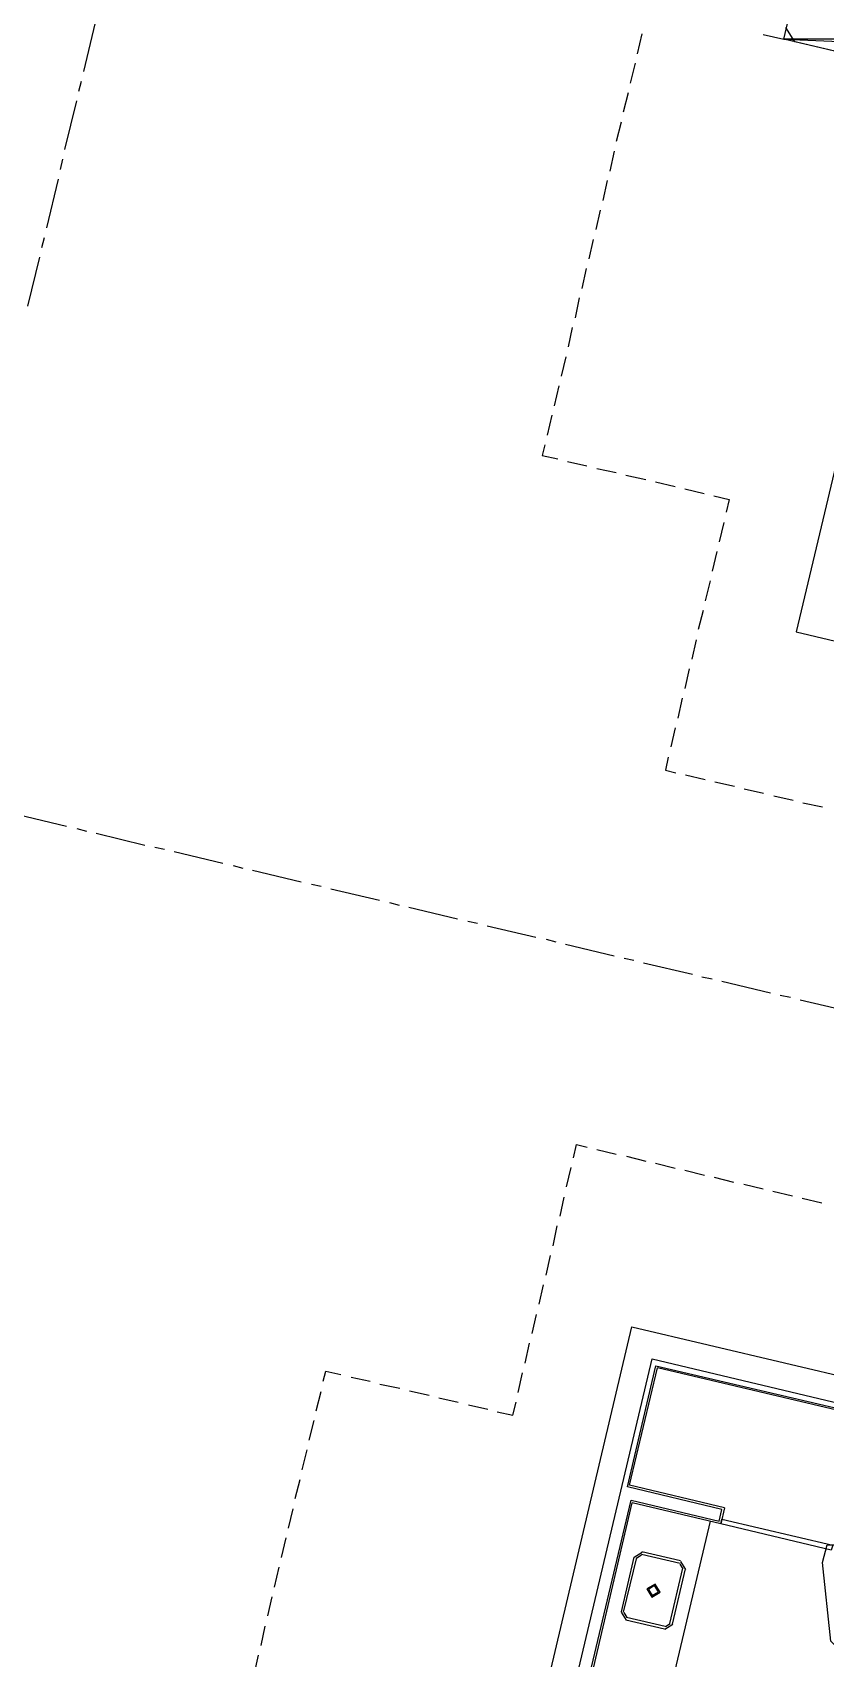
# Model space of a CAD drawing. Header units: feet. Extents: x -84 to 198, y -22 to 181.
# Drawn here: x 77.86 to 97.59, y 64.33 to 104.8 of the extents above; entities that cross this region are included whole.
import ezdxf

# ---------------------------------------------------------------- set-up
doc = ezdxf.new("R2010")
doc.units = ezdxf.units.FT
for name, color, linetype in [('A-AREA-COMUN', 252, 'CONTINUOUS'), ('A-LINEA', 7, 'CONTINUOUS'), ('A-MURO-CONCRETO', 8, 'CONTINUOUS')]:
    doc.layers.add(name, color=color, linetype=linetype)

msp = doc.modelspace()

# ---------------------------------------------------------------- linework, layer by layer
at = {"layer": 'A-AREA-COMUN'}
msp.add_lwpolyline([(98.848, 63.6444), (97.728, 64.7644), (97.52, 66.72), (97.632, 67.1644), (98.432, 67.1644), (98.432, 67.7333), (104.288, 92.1778), (103.648, 92.1778), (103.52, 92.4444), (98.96, 93.5644), (98.848, 94.6844), (100.192, 100.4089), (101.12, 100.5333), (103.872, 101.4933), (104, 101.7778), (106.432, 102.3289), (96.832, 104.5689), (96.608, 104.9244)], dxfattribs=at)
at = {"layer": 'A-LINEA'}
for p, q in [((79.1333, 103.8311), (79.4267, 105.0444)), ((93.0267, 104.7644), (92.9067, 104.2711)), ((96.04, 104.7511), (96.56, 104.6311)), ((92.8533, 104.0311), (92.7333, 103.5378)), ((79.0133, 103.3378), (79.08, 103.5911)), ((100.16, 103.7778), (96.8667, 89.8844)), ((92.68, 103.2978), (92.56, 102.8178)), ((78.6667, 101.8844), (78.96, 103.0978)), ((92.5067, 102.5644), (92.3867, 102.0844)), ((78.56, 101.3911), (78.6133, 101.6444)), ((92.3333, 101.8444), (92.2267, 101.3511)), ((78.2133, 99.9378), (78.5067, 101.1511)), ((92.16, 101.1111), (92.0533, 100.6178)), ((91.9867, 100.3778), (91.88, 99.8978)), ((78.0933, 99.4444), (78.16, 99.6978)), ((91.8133, 99.6444), (91.7067, 99.1644)), ((77.7467, 97.9911), (78.04, 99.2044)), ((91.64, 98.9244), (91.5333, 98.4311)), ((91.4667, 98.1911), (91.36, 97.6978)), ((91.2933, 97.4578), (91.1867, 96.9778)), ((91.1333, 96.7244), (91.0133, 96.2444)), ((90.96, 96.0044), (90.84, 95.5111)), ((90.7867, 95.2711), (90.6667, 94.7778)), ((91.1733, 94.1244), (91.6533, 94.0178)), ((91.9067, 93.9511), (92.3867, 93.8444)), ((92.6267, 93.7778), (93.12, 93.6711)), ((93.36, 93.6178), (93.8533, 93.4978)), ((94.0933, 93.4444), (94.5733, 93.3244)), ((95.0667, 92.6044), (94.9467, 92.1244)), ((94.8933, 91.8844), (94.7733, 91.3911)), ((94.72, 91.1511), (94.6, 90.6578)), ((94.5467, 90.4178), (94.4267, 89.9378)), ((96.8667, 89.8844), (103.3467, 88.3511)), ((94.3733, 89.6844), (94.2667, 89.2044)), ((94.2, 88.9644), (94.0933, 88.4711)), ((94.0267, 88.2311), (93.92, 87.7378)), ((93.8533, 87.4978), (93.7467, 87.0178)), ((94.1067, 86.3244), (94.6, 86.2044)), ((94.84, 86.1511), (95.3333, 86.0444)), ((95.5733, 85.9778), (96.0533, 85.8711)), ((96.3067, 85.8044), (96.7867, 85.6978)), ((97.0267, 85.6311), (97.52, 85.5244)), ((77.4933, 85.3378), (78.7067, 85.0444)), ((78.96, 84.9911), (79.2, 84.9244)), ((79.44, 84.8711), (80.6533, 84.5778)), ((80.9067, 84.5244), (81.1467, 84.4711)), ((81.3867, 84.4178), (82.6, 84.1244)), ((82.8533, 84.0711), (83.0933, 84.0044)), ((83.3333, 83.9511), (84.5467, 83.6578)), ((84.8, 83.6044), (85.04, 83.5511)), ((85.28, 83.4844), (86.4933, 83.2044)), ((86.7467, 83.1511), (86.9867, 83.0844)), ((87.2267, 83.0311), (88.44, 82.7378)), ((88.6933, 82.6844), (88.9333, 82.6311)), ((89.1733, 82.5644), (90.3867, 82.2844)), ((90.64, 82.2311), (90.88, 82.1644)), ((91.12, 82.1111), (92.3333, 81.8178)), ((92.5867, 81.7644), (92.8267, 81.7111)), ((93.0667, 81.6444), (94.28, 81.3644)), ((94.52, 81.2978), (94.7733, 81.2444)), ((95.0133, 81.1911), (96.2267, 80.8978)), ((96.4667, 80.8444), (96.72, 80.7911)), ((96.96, 80.7244), (98.1733, 80.4444)), ((91.9067, 77.0044), (92.3867, 76.8844)), ((91.1467, 76.0711), (91.2667, 76.5511)), ((92.64, 76.8311), (93.12, 76.7111)), ((93.36, 76.6578), (93.8533, 76.5378)), ((94.0933, 76.4844), (94.5867, 76.3644)), ((94.8267, 76.3111), (95.3067, 76.1911)), ((95.56, 76.1378), (96.04, 76.0178)), ((90.9867, 75.3378), (91.0933, 75.8178)), ((96.28, 75.9644), (96.7733, 75.8444)), ((97.0133, 75.7911), (97.5067, 75.6711)), ((90.8133, 74.6044), (90.92, 75.0978)), ((90.64, 73.8711), (90.7467, 74.3644)), ((90.4667, 73.1511), (90.5733, 73.6311)), ((90.2933, 72.4178), (90.4, 72.8978)), ((89.4933, 58.6844), (92.7733, 72.5911)), ((92.7733, 72.5911), (99.2533, 71.0578)), ((90.12, 71.6844), (90.2267, 72.1778)), ((90.1467, 58.5378), (93.28, 71.7911)), ((93.28, 71.7911), (99.1067, 70.4044)), ((85.7867, 71.3378), (86.2667, 71.2311)), ((89.9467, 70.9511), (90.0533, 71.4444)), ((92.6667, 68.6044), (93.3733, 71.6178)), ((92.72, 68.6444), (93.4133, 71.5644)), ((93.3733, 71.6178), (98.9467, 70.3111)), ((98.88, 70.2711), (93.4133, 71.5644)), ((84.92, 70.4978), (85.04, 70.9778)), ((86.5067, 71.1644), (87, 71.0578)), ((87.24, 70.9911), (87.7333, 70.8844)), ((87.9733, 70.8178), (88.4533, 70.7111)), ((88.7067, 70.6444), (89.1867, 70.5378)), ((84.7467, 69.7644), (84.8667, 70.2578)), ((84.5733, 69.0311), (84.6933, 69.5244)), ((84.4, 68.3111), (84.52, 68.7911)), ((95.0133, 68.0444), (92.6667, 68.6044)), ((95.08, 68.0844), (92.72, 68.6444)), ((84.2267, 67.5778), (84.3467, 68.0578)), ((91.1733, 61.5911), (92.76, 68.2711)), ((91.24, 61.6311), (92.7867, 68.2044)), ((92.76, 68.2711), (94.9467, 67.7511)), ((94.9467, 67.7511), (95.0133, 68.0444)), ((93.8133, 63.8578), (94.7333, 67.7511)), ((84.0533, 66.8444), (84.1733, 67.3378)), ((92.8267, 66.8578), (92.5067, 65.4978)), ((92.8933, 66.8444), (92.56, 65.4844)), ((93.0317, 66.9733), (92.8311, 66.8495)), ((93.0164, 66.9084), (92.896, 66.8341)), ((93.9733, 66.6978), (93.0133, 66.9244)), ((93.9867, 66.7644), (93.0267, 66.9911)), ((83.88, 66.1111), (84, 66.6044)), ((93.72, 65.2044), (94.04, 66.5778)), ((93.7867, 65.1911), (94.1067, 66.5644)), ((94.0506, 66.5614), (93.9764, 66.6818)), ((94.1155, 66.5461), (93.9917, 66.7466)), ((83.72, 65.3911), (83.8267, 65.8711)), ((92.5111, 65.4895), (92.635, 65.2889)), ((92.576, 65.4741), (92.6503, 65.3538)), ((92.6267, 65.2978), (93.5867, 65.0711)), ((92.64, 65.3644), (93.6, 65.1378)), ((93.595, 65.0623), (93.7955, 65.1861)), ((93.6103, 65.1271), (93.7306, 65.2014)), ((83.5467, 64.6578), (83.6533, 65.1378)), ((83.3733, 63.9244), (83.48, 64.4178))]:
    msp.add_line(p, q, dxfattribs=at)
for points in [[(97.7333, 117.0311), (106.56, 114.9378), (106.7867, 115.9111), (114.5733, 114.0711), (113.88, 111.1511), (111.9333, 111.6178), (109.56, 101.5511), (96.56, 104.6311), (97.0133, 106.5778), (107.0933, 104.1911), (109.0133, 112.2978), (97.28, 115.0844), (97.7333, 117.0311)], [(90.6133, 94.5378), (90.5467, 94.2711), (90.9333, 94.1911)], [(94.8133, 93.2711), (95.2, 93.1778), (95.12, 92.8578)], [(93.68, 86.7644), (93.6133, 86.4444), (93.8667, 86.3778)], [(91.32, 76.7911), (91.4, 77.1244), (91.6667, 77.0578)], [(85.0933, 71.2311), (85.16, 71.4844), (85.5333, 71.4044)], [(89.4267, 70.4711), (89.8133, 70.3911), (89.8933, 70.7111)], [(95.08, 68.0844), (94.9867, 67.6844), (92.7867, 68.2044)], [(97.7333, 67.0311), (94.9867, 67.6844), (95.0133, 67.8044), (97.7733, 67.1511), (97.7333, 67.0311)], [(93.275, 65.8623), (93.4755, 65.9861), (93.3517, 66.1866), (93.1511, 66.0628), (93.275, 65.8623)], [(93.2842, 65.9012), (93.4366, 65.9953), (93.3425, 66.1477), (93.1901, 66.0536), (93.2842, 65.9012)]]:
    msp.add_lwpolyline(points, dxfattribs=at)
at = {"layer": 'A-MURO-CONCRETO'}
for points in [[(97.0133, 106.5778), (105.24, 104.6311), (96.56, 104.6311), (97.0133, 106.5778), (97.0133, 106.5778)], [(105.24, 104.6311), (96.56, 104.6311), (107.0933, 104.1911), (105.24, 104.6311)], [(96.56, 104.6311), (107.0933, 104.1911), (98.4133, 104.1911), (96.56, 104.6311), (96.56, 104.6311)]]:
    msp.add_lwpolyline(points, dxfattribs=at)

doc.saveas('drawing.dxf')
